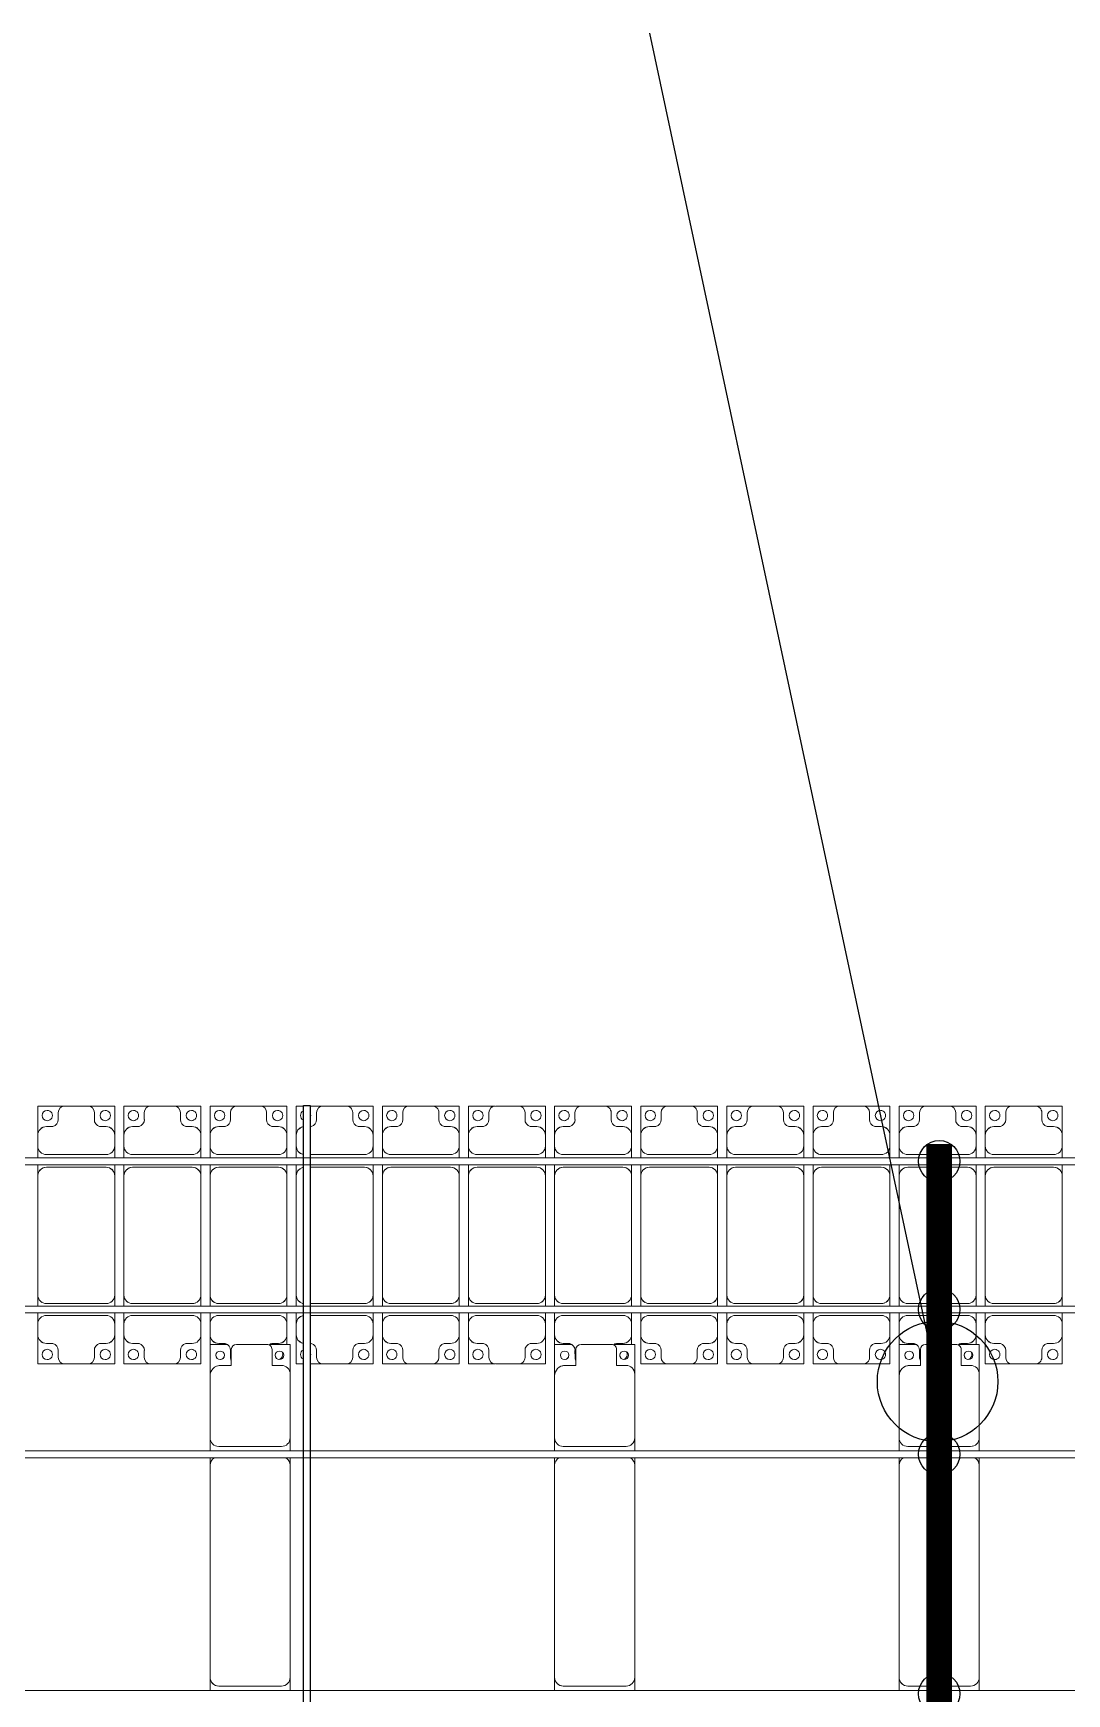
# Model space of a CAD drawing. Header units: millimetres. Extents: x -178706 to 107777, y -87310 to 933.
# Drawn here: x -108151 to -102151, y -8881 to 754 of the extents above; entities that cross this region are included whole.
import ezdxf

# ---------------------------------------------------------------- set-up
doc = ezdxf.new("R2010")
doc.units = ezdxf.units.MM
doc.layers.add('A-GENM', color=13, linetype='Continuous', lineweight=9)
doc.layers.add('S-BEAM', color=12, linetype='Continuous', lineweight=9)
for name, color, linetype in [('GC-BICH NEO', 6, 'Continuous'), ('GC-DAY NEO', 5, 'Continuous'), ('GC-HOP 40x60 GIA CUONG', 1, 'Continuous')]:
    doc.layers.add(name, color=color, linetype=linetype)

# ---------------------------------------------------------------- blocks, each defined once
blk = doc.blocks.new('Dai phao do pin - DẢI PHAO ĐỠ PIN-V32-BỐ TRÍ KHUNG KẾT CẤU BÈ PIN 04')
at = {"layer": 'A-GENM', "color": 7}
for p, q in [((67074.7, 241.6), (67149.7, 241.6)), ((68380.3, 241.6), (67149.7, 241.6)), ((68380.3, 241.6), (68424.7, 241.6)), ((68464.7, 241.6), (68539.7, 241.6)), ((68899.7, 241.6), (68539.7, 241.6)), ((68902.1, 241.6), (69082.2, 241.6)), ((69082.2, 241.6), (69082.2, 142.1)), ((67099.7, 191.6), (67099.7, -173.4)), ((68489.7, 191.6), (68489.7, -173.4)), ((68959.7, 118.2), (68959.7, 181.6)), ((69052.2, 118.2), (68959.7, 118.2)), ((69082.2, -88.2), (69082.2, 88.2)), ((68959.7, -173.4), (68959.7, -118.2)), ((68959.7, -118.2), (69052.2, -118.2)), ((69082.2, -105.4), (69082.2, -223.4)), ((67149.7, -223.4), (67074.7, -223.4)), ((67149.7, -223.4), (68380.3, -223.4)), ((68424.7, -223.4), (68380.3, -223.4)), ((68539.7, -223.4), (68464.7, -223.4)), ((68539.7, -223.4), (68909.7, -223.4)), ((69082.2, -223.4), (68909.7, -223.4))]:
    blk.add_line(p, q, dxfattribs=at)
for centre, radius, start, end in [((67149.7, 191.6), 50, 90, 180), ((67149.7, 191.6), 50, 105, 180), ((68380.3, 191.6), 50, 30, 90), ((68380.3, 191.6), 50, 30, 90), ((68539.7, 191.6), 50, 90, 180), ((68539.7, 191.6), 50, 135, 180), ((68899.7, 181.6), 60, 0, 90), ((68899.7, 181.6), 60, 0, 30), ((69018.6, 183.2), 25, 360, 180), ((69018.6, 183.2), 25, 180, 360), ((69052.2, 88.2), 30, 360, 90), ((69052.2, -88.2), 30, 270, 0), ((67149.7, -173.4), 50, 180, 270), ((67149.7, -173.4), 50, 180, 270), ((68539.7, -173.4), 50, 180, 270), ((68539.7, -173.4), 50, 180, 225), ((68909.7, -173.4), 50, 270, 0), ((68909.7, -173.4), 50, 315, 0), ((69018.6, -161.8), 25, 360, 180), ((69018.6, -161.8), 25, 180, 360), ((69018.6, -161.8), 25, 90, 105), ((69052.2, -88.2), 30, 300, 330), ((68380.3, -173.4), 50, 270, 330), ((68380.3, -173.4), 50, 285, 330)]:
    blk.add_arc(centre, radius, start, end, dxfattribs=at)
blk = doc.blocks.new('Dai phao do pin - DẢI PHAO ĐỠ PIN-V33-BỐ TRÍ KHUNG KẾT CẤU BÈ PIN 04')
at = {"layer": 'A-GENM', "color": 7}
for p, q in [((67074.7, 241.6), (67149.7, 241.6)), ((68380.3, 241.6), (67149.7, 241.6)), ((68380.3, 241.6), (68424.7, 241.6)), ((68464.7, 241.6), (68539.7, 241.6)), ((68899.7, 241.6), (68539.7, 241.6)), ((68899.7, 241.6), (69082.2, 241.6)), ((69082.2, 241.6), (69082.2, 142.1)), ((67099.7, 191.6), (67099.7, -173.4)), ((68489.7, 191.6), (68489.7, -173.4)), ((68959.7, 118.2), (68959.7, 181.6)), ((69052.2, 118.2), (68959.7, 118.2)), ((69082.2, -88.2), (69082.2, 88.2)), ((68959.7, -173.4), (68959.7, -118.2)), ((68959.7, -118.2), (69052.2, -118.2)), ((69082.2, -105.4), (69082.2, -223.4)), ((67149.7, -223.4), (67074.7, -223.4)), ((67149.7, -223.4), (68380.3, -223.4)), ((68424.7, -223.4), (68380.3, -223.4)), ((68539.7, -223.4), (68464.7, -223.4)), ((68539.7, -223.4), (68909.7, -223.4)), ((69082.2, -223.4), (68909.7, -223.4))]:
    blk.add_line(p, q, dxfattribs=at)
for centre, radius, start, end in [((67149.7, 191.6), 50, 90, 180), ((67149.7, 191.6), 50, 105, 180), ((68380.3, 191.6), 50, 30, 90), ((68380.3, 191.6), 50, 30, 90), ((68539.7, 191.6), 50, 90, 180), ((68539.7, 191.6), 50, 135, 180), ((68899.7, 181.6), 60, 0, 90), ((68899.7, 181.6), 60, 0, 30), ((69018.6, 183.2), 25, 360, 180), ((69018.6, 183.2), 25, 180, 360), ((69052.2, 88.2), 30, 360, 90), ((69052.2, -88.2), 30, 270, 0), ((67149.7, -173.4), 50, 180, 270), ((67149.7, -173.4), 50, 180, 270), ((68539.7, -173.4), 50, 180, 270), ((68539.7, -173.4), 50, 180, 225), ((68909.7, -173.4), 50, 270, 0), ((68909.7, -173.4), 50, 315, 0), ((69018.6, -161.8), 25, 360, 180), ((69018.6, -161.8), 25, 180, 360), ((69018.6, -161.8), 25, 90, 105), ((69052.2, -88.2), 30, 300, 330), ((68380.3, -173.4), 50, 270, 330), ((68380.3, -173.4), 50, 285, 330)]:
    blk.add_arc(centre, radius, start, end, dxfattribs=at)
blk = doc.blocks.new('Dai phao do pin - DẢI PHAO ĐỠ PIN-V34-BỐ TRÍ KHUNG KẾT CẤU BÈ PIN 04')
at = {"layer": 'A-GENM', "color": 7}
for p, q in [((67074.7, 241.6), (67149.7, 241.6)), ((68380.3, 241.6), (67149.7, 241.6)), ((68380.3, 241.6), (68424.7, 241.6)), ((68464.7, 241.6), (68539.7, 241.6)), ((68899.7, 241.6), (68539.7, 241.6)), ((68899.7, 241.6), (69082.2, 241.6)), ((69082.2, 241.6), (69082.2, 142.1)), ((67099.7, 191.6), (67099.7, -173.4)), ((68489.7, 191.6), (68489.7, -173.4)), ((68959.7, 118.2), (68959.7, 181.6)), ((69052.2, 118.2), (68959.7, 118.2)), ((69082.2, -88.2), (69082.2, 88.2)), ((68959.7, -173.4), (68959.7, -118.2)), ((68959.7, -118.2), (69052.2, -118.2)), ((69082.2, -105.4), (69082.2, -223.4)), ((67149.7, -223.4), (67074.7, -223.4)), ((67149.7, -223.4), (68380.3, -223.4)), ((68424.7, -223.4), (68380.3, -223.4)), ((68539.7, -223.4), (68464.7, -223.4)), ((68539.7, -223.4), (68909.7, -223.4)), ((69082.2, -223.4), (68909.7, -223.4))]:
    blk.add_line(p, q, dxfattribs=at)
for centre, radius, start, end in [((67149.7, 191.6), 50, 90, 180), ((67149.7, 191.6), 50, 105, 180), ((68380.3, 191.6), 50, 30, 90), ((68380.3, 191.6), 50, 30, 90), ((68539.7, 191.6), 50, 90, 180), ((68539.7, 191.6), 50, 135, 180), ((68899.7, 181.6), 60, 0, 90), ((68899.7, 181.6), 60, 0, 30), ((69018.6, 183.2), 25, 360, 180), ((69018.6, 183.2), 25, 180, 360), ((69052.2, 88.2), 30, 360, 90), ((69052.2, -88.2), 30, 270, 0), ((67149.7, -173.4), 50, 180, 270), ((67149.7, -173.4), 50, 180, 270), ((68539.7, -173.4), 50, 180, 270), ((68539.7, -173.4), 50, 180, 225), ((68909.7, -173.4), 50, 270, 0), ((68909.7, -173.4), 50, 315, 0), ((69018.6, -161.8), 25, 360, 180), ((69018.6, -161.8), 25, 180, 360), ((69018.6, -161.8), 25, 90, 105), ((69052.2, -88.2), 30, 300, 330), ((68380.3, -173.4), 50, 270, 330), ((68380.3, -173.4), 50, 285, 330)]:
    blk.add_arc(centre, radius, start, end, dxfattribs=at)
blk = doc.blocks.new('Dầm C52 - Dầm C52-21052-BỐ TRÍ KHUNG KẾT CẤU BÈ PIN 04')
at = {"layer": 'S-BEAM', "color": 1}
blk.add_line((63551.9, -20), (-63551.9, -20), dxfattribs=at)
blk = doc.blocks.new('Dầm C52 - Dầm C52-21053-BỐ TRÍ KHUNG KẾT CẤU BÈ PIN 04')
at = {"layer": 'S-BEAM', "color": 1}
for p, q in [((-63553.8, 20), (63553.8, 20)), ((63553.8, -20), (-63553.8, -20))]:
    blk.add_line(p, q, dxfattribs=at)
blk = doc.blocks.new('Dầm C52 - Dầm C52-21054-BỐ TRÍ KHUNG KẾT CẤU BÈ PIN 04')
at = {"layer": 'S-BEAM', "color": 1}
for p, q in [((-63555, 20), (63555, 20)), ((63555, -20), (-63555, -20))]:
    blk.add_line(p, q, dxfattribs=at)
blk = doc.blocks.new('Dầm C52 - Dầm C52-21055-BỐ TRÍ KHUNG KẾT CẤU BÈ PIN 04')
at = {"layer": 'S-BEAM', "color": 1}
for p, q in [((-63556.2, 20), (63556.2, 20)), ((63556.2, -20), (-63556.2, -20))]:
    blk.add_line(p, q, dxfattribs=at)
blk = doc.blocks.new('Dầm C52 - Hộp 40x60-15957-BỐ TRÍ KHUNG KẾT CẤU BÈ PIN 04')
at = {"layer": 'S-BEAM', "color": 3, "lineweight": 25}
for p, q in [((-37160, 20), (37160, 20)), ((37160, 20), (37160, -20)), ((37160, -20), (-37160, -20))]:
    blk.add_line(p, q, dxfattribs=at)
blk = doc.blocks.new('Dai phaodi lai - DẢI PHAO ĐI LẠI-21666-BỐ TRÍ KHUNG KẾT CẤU BÈ PIN 04')
at = {"layer": 'A-GENM', "color": 7}
for p, q in [((62776.8, 748.4), (62933.1, 748.4)), ((62776.8, 579.3), (62776.8, 748.4)), ((62895.1, 710.4), (62895.1, 670.7)), ((63066.9, 748.4), (62933.1, 748.4)), ((63066.9, 748.4), (63223.2, 748.4)), ((63104.9, 670.7), (63104.9, 710.4)), ((63223.2, 748.4), (63223.2, 579.3)), ((63276.8, 748.4), (63433.1, 748.4)), ((63276.8, 579.3), (63276.8, 748.4)), ((63395.1, 710.4), (63395.1, 670.7)), ((63566.9, 748.4), (63433.1, 748.4)), ((63566.9, 748.4), (63723.2, 748.4)), ((63604.9, 670.7), (63604.9, 710.4)), ((63723.2, 748.4), (63723.2, 579.3)), ((63776.8, 748.4), (63933.1, 748.4)), ((63776.8, 579.3), (63776.8, 748.4)), ((63895.1, 710.4), (63895.1, 670.7)), ((64066.9, 748.4), (63933.1, 748.4)), ((64066.9, 748.4), (64223.2, 748.4)), ((64104.9, 670.7), (64104.9, 710.4)), ((64223.2, 748.4), (64223.2, 579.3)), ((64276.8, 748.4), (64318.3, 748.4)), ((64276.8, 579.3), (64276.8, 748.4)), ((64358.3, 748.4), (64433.1, 748.4)), ((64395.1, 710.4), (64395.1, 670.7)), ((64566.9, 748.4), (64433.1, 748.4)), ((64566.9, 748.4), (64723.2, 748.4)), ((64604.9, 670.7), (64604.9, 710.4)), ((64723.2, 748.4), (64723.2, 579.3)), ((64776.8, 748.4), (64933.1, 748.4)), ((64776.8, 579.3), (64776.8, 748.4)), ((64895.1, 710.4), (64895.1, 670.7)), ((65066.9, 748.4), (64933.1, 748.4)), ((65066.9, 748.4), (65223.2, 748.4)), ((65104.9, 670.7), (65104.9, 710.4)), ((65223.2, 748.4), (65223.2, 579.3)), ((65276.8, 748.4), (65428.9, 748.4)), ((65276.8, 579.3), (65276.8, 748.4)), ((65395.1, 710.4), (65395.1, 670.7)), ((65566.9, 748.4), (65433.1, 748.4)), ((65566.9, 748.4), (65723.2, 748.4)), ((65604.9, 670.7), (65604.9, 710.4)), ((65723.2, 748.4), (65723.2, 579.3)), ((65776.8, 748.4), (65933.1, 748.4)), ((65776.8, 579.3), (65776.8, 748.4)), ((65895.1, 710.4), (65895.1, 670.7)), ((66066.9, 748.4), (65933.1, 748.4)), ((66066.9, 748.4), (66223.2, 748.4)), ((66104.9, 670.7), (66104.9, 710.4)), ((66223.2, 748.4), (66223.2, 579.3)), ((66276.8, 748.4), (66433.1, 748.4)), ((66276.8, 579.3), (66276.8, 748.4)), ((66395.1, 710.4), (66395.1, 670.7)), ((66566.9, 748.4), (66433.1, 748.4)), ((66566.9, 748.4), (66723.2, 748.4)), ((66604.9, 670.7), (66604.9, 710.4)), ((66723.2, 748.4), (66723.2, 579.3)), ((66776.8, 748.4), (66933.1, 748.4)), ((66776.8, 579.3), (66776.8, 748.4)), ((66895.1, 710.4), (66895.1, 670.7)), ((67066.9, 748.4), (66933.1, 748.4)), ((67066.9, 748.4), (67223.2, 748.4)), ((67104.9, 670.7), (67104.9, 710.4)), ((67223.2, 748.4), (67223.2, 579.3)), ((67276.8, 748.4), (67433.1, 748.4)), ((67276.8, 579.3), (67276.8, 748.4)), ((67395.1, 710.4), (67395.1, 670.7)), ((67566.9, 748.4), (67433.1, 748.4)), ((67566.9, 748.4), (67723.2, 748.4)), ((67604.9, 670.7), (67604.9, 710.4)), ((67723.2, 748.4), (67723.2, 579.3)), ((67776.8, 748.4), (67933.1, 748.4)), ((67776.8, 579.3), (67776.8, 748.4)), ((67895.1, 710.4), (67895.1, 670.7)), ((68066.9, 748.4), (67933.1, 748.4)), ((68066.9, 748.4), (68223.2, 748.4)), ((68104.9, 670.7), (68104.9, 710.4)), ((68223.2, 748.4), (68223.2, 579.3)), ((68276.8, 748.4), (68433.1, 748.4)), ((68276.8, 579.3), (68276.8, 748.4)), ((68395.1, 710.4), (68395.1, 670.7)), ((68566.9, 748.4), (68433.1, 748.4)), ((68566.9, 748.4), (68723.2, 748.4)), ((68604.9, 670.7), (68604.9, 710.4)), ((68723.2, 748.4), (68723.2, 579.3)), ((62776.8, 579.3), (62776.8, 516.7)), ((62864.3, 629.3), (62826.8, 629.3)), ((63173.2, 629.3), (63135.7, 629.3)), ((63223.2, 516.7), (63223.2, 579.3)), ((63276.8, 579.3), (63276.8, 516.7)), ((63364.3, 629.3), (63326.8, 629.3)), ((63673.2, 629.3), (63635.7, 629.3)), ((63723.2, 516.7), (63723.2, 579.3)), ((63776.8, 579.3), (63776.8, 516.7)), ((63864.3, 629.3), (63826.8, 629.3)), ((64173.2, 629.3), (64135.7, 629.3)), ((64223.2, 516.7), (64223.2, 579.3)), ((64276.8, 579.3), (64276.8, 516.7)), ((64364.3, 629.3), (64358.3, 629.3)), ((64673.2, 629.3), (64635.7, 629.3)), ((64723.2, 516.7), (64723.2, 579.3)), ((64776.8, 579.3), (64776.8, 516.7)), ((64864.3, 629.3), (64826.8, 629.3)), ((65173.2, 629.3), (65135.7, 629.3)), ((65223.2, 516.7), (65223.2, 579.3)), ((65276.8, 579.3), (65276.8, 516.7)), ((65364.3, 629.3), (65326.8, 629.3)), ((65673.2, 629.3), (65635.7, 629.3)), ((65723.2, 516.7), (65723.2, 579.3)), ((65776.8, 579.3), (65776.8, 516.7)), ((65864.3, 629.3), (65826.8, 629.3)), ((66173.2, 629.3), (66135.7, 629.3)), ((66223.2, 516.7), (66223.2, 579.3)), ((66276.8, 579.3), (66276.8, 516.7)), ((66364.3, 629.3), (66326.8, 629.3)), ((66673.2, 629.3), (66635.7, 629.3)), ((66723.2, 516.7), (66723.2, 579.3)), ((66776.8, 579.3), (66776.8, 516.7)), ((66864.3, 629.3), (66826.8, 629.3)), ((67173.2, 629.3), (67135.7, 629.3)), ((67223.2, 516.7), (67223.2, 579.3)), ((67276.8, 579.3), (67276.8, 516.7)), ((67364.3, 629.3), (67326.8, 629.3)), ((67673.2, 629.3), (67635.7, 629.3)), ((67723.2, 516.7), (67723.2, 579.3)), ((67776.8, 579.3), (67776.8, 516.7)), ((67864.3, 629.3), (67826.8, 629.3)), ((68173.2, 629.3), (68135.7, 629.3)), ((68223.2, 516.7), (68223.2, 579.3)), ((68276.8, 579.3), (68276.8, 516.7)), ((68364.3, 629.3), (68326.8, 629.3)), ((68673.2, 629.3), (68635.7, 629.3)), ((68723.2, 516.7), (68723.2, 579.3)), ((62776.8, 447.9), (62776.8, 516.7)), ((63223.2, 516.7), (63223.2, 447.9)), ((63276.8, 447.9), (63276.8, 516.7)), ((63723.2, 516.7), (63723.2, 447.9)), ((63776.8, 447.9), (63776.8, 516.7)), ((64223.2, 516.7), (64223.2, 447.9)), ((64276.8, 447.9), (64276.8, 516.7)), ((64723.2, 516.7), (64723.2, 447.9)), ((64776.8, 447.9), (64776.8, 516.7)), ((65223.2, 516.7), (65223.2, 447.9)), ((65276.8, 447.9), (65276.8, 516.7)), ((65723.2, 516.7), (65723.2, 447.9)), ((65776.8, 447.9), (65776.8, 516.7)), ((66223.2, 516.7), (66223.2, 447.9)), ((66276.8, 447.9), (66276.8, 516.7)), ((66723.2, 516.7), (66723.2, 447.9)), ((66776.8, 447.9), (66776.8, 516.7)), ((67223.2, 516.7), (67223.2, 447.9)), ((67276.8, 447.9), (67276.8, 516.7)), ((67723.2, 516.7), (67723.2, 447.9)), ((67776.8, 447.9), (67776.8, 516.7)), ((68223.2, 516.7), (68223.2, 447.9)), ((68276.8, 447.9), (68276.8, 516.7)), ((68723.2, 516.7), (68723.2, 447.9)), ((62776.8, 343.3), (62776.8, 407.9)), ((62826.8, 466.7), (63173.2, 466.7)), ((63173.2, 393.3), (62826.8, 393.3)), ((63223.2, 407.9), (63223.2, 343.3)), ((63276.8, 343.3), (63276.8, 407.9)), ((63326.8, 466.7), (63673.2, 466.7)), ((63673.2, 393.3), (63326.8, 393.3)), ((63723.2, 407.9), (63723.2, 343.3)), ((63776.8, 343.3), (63776.8, 407.9)), ((63826.8, 466.7), (64173.2, 466.7)), ((64173.2, 393.3), (63826.8, 393.3)), ((64223.2, 407.9), (64223.2, 343.3)), ((64276.8, 343.3), (64276.8, 407.9)), ((64358.3, 466.7), (64673.2, 466.7)), ((64673.2, 393.3), (64358.3, 393.3)), ((64723.2, 407.9), (64723.2, 343.3)), ((64776.8, 343.3), (64776.8, 407.9)), ((64826.8, 466.7), (65173.2, 466.7)), ((65173.2, 393.3), (64826.8, 393.3)), ((65223.2, 407.9), (65223.2, 343.3)), ((65276.8, 343.3), (65276.8, 407.9)), ((65326.8, 466.7), (65673.2, 466.7)), ((65673.2, 393.3), (65326.8, 393.3)), ((65723.2, 407.9), (65723.2, 343.3)), ((65776.8, 343.3), (65776.8, 407.9)), ((65826.8, 466.7), (66173.2, 466.7)), ((66173.2, 393.3), (65826.8, 393.3)), ((66223.2, 407.9), (66223.2, 343.3)), ((66276.8, 343.3), (66276.8, 407.9)), ((66326.8, 466.7), (66673.2, 466.7)), ((66673.2, 393.3), (66326.8, 393.3)), ((66723.2, 407.9), (66723.2, 343.3)), ((66776.8, 343.3), (66776.8, 407.9)), ((66826.8, 466.7), (67173.2, 466.7)), ((67173.2, 393.3), (66826.8, 393.3)), ((67223.2, 407.9), (67223.2, 343.3)), ((67276.8, 343.3), (67276.8, 407.9)), ((67326.8, 466.7), (67673.2, 466.7)), ((67673.2, 393.3), (67326.8, 393.3)), ((67723.2, 407.9), (67723.2, 343.3)), ((67776.8, 343.3), (67776.8, 407.9)), ((67826.8, 466.7), (68173.2, 466.7)), ((68173.2, 393.3), (67826.8, 393.3)), ((68223.2, 407.9), (68223.2, 343.3)), ((68276.8, 343.3), (68276.8, 407.9)), ((68326.8, 466.7), (68673.2, 466.7)), ((68673.2, 393.3), (68326.8, 393.3)), ((68723.2, 407.9), (68723.2, 343.3)), ((62776.8, 343.3), (62776.8, -348.3)), ((63223.2, -348.3), (63223.2, 343.3)), ((63276.8, 343.3), (63276.8, -348.3)), ((63723.2, -348.3), (63723.2, 343.3)), ((63776.8, 343.3), (63776.8, -348.3)), ((64223.2, -348.3), (64223.2, 343.3)), ((64276.8, 343.3), (64276.8, -348.3)), ((64723.2, -348.3), (64723.2, 343.3)), ((64776.8, 343.3), (64776.8, -348.3)), ((65223.2, -348.3), (65223.2, 343.3)), ((65276.8, 343.3), (65276.8, -348.3)), ((65723.2, -348.3), (65723.2, 343.3)), ((65776.8, 343.3), (65776.8, -348.3)), ((66223.2, -348.3), (66223.2, 343.3)), ((66276.8, 343.3), (66276.8, -348.3)), ((66723.2, -348.3), (66723.2, 343.3)), ((66776.8, 343.3), (66776.8, -348.3)), ((67223.2, -348.3), (67223.2, 343.3)), ((67276.8, 343.3), (67276.8, -348.3)), ((67723.2, -348.3), (67723.2, 343.3)), ((67776.8, 343.3), (67776.8, -348.3)), ((68223.2, -348.3), (68223.2, 343.3)), ((68276.8, 343.3), (68276.8, -348.3)), ((68723.2, -348.3), (68723.2, 343.3)), ((62776.8, -412.1), (62776.8, -348.3)), ((63223.2, -348.3), (63223.2, -412.1)), ((63276.8, -412.1), (63276.8, -348.3)), ((63723.2, -348.3), (63723.2, -412.1)), ((63776.8, -412.1), (63776.8, -348.3)), ((64223.2, -348.3), (64223.2, -412.1)), ((64276.8, -412.1), (64276.8, -348.3)), ((64723.2, -348.3), (64723.2, -412.1)), ((64776.8, -412.1), (64776.8, -348.3)), ((65223.2, -348.3), (65223.2, -412.1)), ((65276.8, -412.1), (65276.8, -348.3)), ((65723.2, -348.3), (65723.2, -412.1)), ((65776.8, -412.1), (65776.8, -348.3)), ((66223.2, -348.3), (66223.2, -412.1)), ((66276.8, -412.1), (66276.8, -348.3)), ((66723.2, -348.3), (66723.2, -412.1)), ((66776.8, -412.1), (66776.8, -348.3)), ((67223.2, -348.3), (67223.2, -412.1)), ((67276.8, -412.1), (67276.8, -348.3)), ((67723.2, -348.3), (67723.2, -412.1)), ((67776.8, -412.1), (67776.8, -348.3)), ((68223.2, -348.3), (68223.2, -412.1)), ((68276.8, -412.1), (68276.8, -348.3)), ((68723.2, -348.3), (68723.2, -412.1)), ((62776.8, -516.7), (62776.8, -452.1)), ((62826.8, -398.3), (63173.2, -398.3)), ((63173.2, -466.7), (62826.8, -466.7)), ((63223.2, -452.1), (63223.2, -516.7)), ((63276.8, -516.7), (63276.8, -452.1)), ((63326.8, -398.3), (63673.2, -398.3)), ((63673.2, -466.7), (63326.8, -466.7)), ((63723.2, -452.1), (63723.2, -516.7)), ((63776.8, -516.7), (63776.8, -452.1)), ((63826.8, -398.3), (64173.2, -398.3)), ((64173.2, -466.7), (63826.8, -466.7)), ((64223.2, -452.1), (64223.2, -516.7)), ((64276.8, -516.7), (64276.8, -452.1)), ((64358.3, -398.3), (64673.2, -398.3)), ((64673.2, -466.7), (64358.3, -466.7)), ((64723.2, -452.1), (64723.2, -516.7)), ((64776.8, -516.7), (64776.8, -452.1)), ((64826.8, -398.3), (65173.2, -398.3)), ((65173.2, -466.7), (64826.8, -466.7)), ((65223.2, -452.1), (65223.2, -516.7)), ((65276.8, -516.7), (65276.8, -452.1)), ((65326.8, -398.3), (65673.2, -398.3)), ((65673.2, -466.7), (65326.8, -466.7)), ((65723.2, -452.1), (65723.2, -516.7)), ((65776.8, -516.7), (65776.8, -452.1)), ((65826.8, -398.3), (66173.2, -398.3)), ((66173.2, -466.7), (65826.8, -466.7)), ((66223.2, -452.1), (66223.2, -516.7)), ((66276.8, -516.7), (66276.8, -452.1)), ((66326.8, -398.3), (66673.2, -398.3)), ((66673.2, -466.7), (66326.8, -466.7)), ((66723.2, -452.1), (66723.2, -516.7)), ((66776.8, -516.7), (66776.8, -452.1)), ((66826.8, -398.3), (67173.2, -398.3)), ((67173.2, -466.7), (66826.8, -466.7)), ((67223.2, -452.1), (67223.2, -516.7)), ((67276.8, -516.7), (67276.8, -452.1)), ((67326.8, -398.3), (67673.2, -398.3)), ((67673.2, -466.7), (67326.8, -466.7)), ((67723.2, -452.1), (67723.2, -516.7)), ((67776.8, -516.7), (67776.8, -452.1)), ((67826.8, -398.3), (68173.2, -398.3)), ((68173.2, -466.7), (67826.8, -466.7)), ((68223.2, -452.1), (68223.2, -516.7)), ((68276.8, -516.7), (68276.8, -452.1)), ((68326.8, -398.3), (68673.2, -398.3)), ((68673.2, -466.7), (68326.8, -466.7)), ((68723.2, -452.1), (68723.2, -516.7)), ((62776.8, -516.7), (62776.8, -579.3)), ((63223.2, -579.3), (63223.2, -516.7)), ((63276.8, -516.7), (63276.8, -579.3)), ((63723.2, -579.3), (63723.2, -516.7)), ((63776.8, -516.7), (63776.8, -579.3)), ((64223.2, -579.3), (64223.2, -516.7)), ((64276.8, -516.7), (64276.8, -579.3)), ((64723.2, -579.3), (64723.2, -516.7)), ((64776.8, -516.7), (64776.8, -579.3)), ((65223.2, -579.3), (65223.2, -516.7)), ((65276.8, -516.7), (65276.8, -579.3)), ((65723.2, -579.3), (65723.2, -516.7)), ((65776.8, -516.7), (65776.8, -579.3)), ((66223.2, -579.3), (66223.2, -516.7)), ((66276.8, -516.7), (66276.8, -579.3)), ((66723.2, -579.3), (66723.2, -516.7)), ((66776.8, -516.7), (66776.8, -579.3)), ((67223.2, -579.3), (67223.2, -516.7)), ((67276.8, -516.7), (67276.8, -579.3)), ((67723.2, -579.3), (67723.2, -516.7)), ((67776.8, -516.7), (67776.8, -579.3)), ((68223.2, -579.3), (68223.2, -516.7)), ((68276.8, -516.7), (68276.8, -579.3)), ((68723.2, -579.3), (68723.2, -516.7)), ((62776.8, -748.4), (62776.8, -579.3)), ((62826.8, -629.3), (62864.3, -629.3)), ((62895.1, -670.7), (62895.1, -710.4)), ((63104.9, -710.4), (63104.9, -670.7)), ((63135.7, -629.3), (63173.2, -629.3)), ((63223.2, -579.3), (63223.2, -748.4)), ((63276.8, -748.4), (63276.8, -579.3)), ((63326.8, -629.3), (63364.3, -629.3)), ((63395.1, -670.7), (63395.1, -710.4)), ((63604.9, -710.4), (63604.9, -670.7)), ((63635.7, -629.3), (63673.2, -629.3)), ((63723.2, -579.3), (63723.2, -748.4)), ((63776.8, -634.6), (63776.8, -579.3)), ((63826.8, -629.3), (63864.3, -629.3)), ((63895.1, -670.7), (63895.1, -710.4)), ((64135.7, -629.3), (64173.2, -629.3)), ((64223.2, -579.3), (64223.2, -637.1)), ((64276.8, -748.4), (64276.8, -579.3)), ((64358.3, -629.3), (64364.3, -629.3)), ((64395.1, -670.7), (64395.1, -710.4)), ((64604.9, -710.4), (64604.9, -670.7)), ((64635.7, -629.3), (64673.2, -629.3)), ((64723.2, -579.3), (64723.2, -748.4)), ((64776.8, -748.4), (64776.8, -579.3)), ((64826.8, -629.3), (64864.3, -629.3)), ((64895.1, -670.7), (64895.1, -710.4)), ((65104.9, -710.4), (65104.9, -670.7)), ((65135.7, -629.3), (65173.2, -629.3)), ((65223.2, -579.3), (65223.2, -748.4)), ((65276.8, -748.4), (65276.8, -579.3)), ((65326.8, -629.3), (65364.3, -629.3)), ((65395.1, -670.7), (65395.1, -710.4)), ((65604.9, -710.4), (65604.9, -670.7)), ((65635.7, -629.3), (65673.2, -629.3)), ((65723.2, -579.3), (65723.2, -748.4)), ((65776.8, -634.6), (65776.8, -579.3)), ((65826.8, -629.3), (65864.3, -629.3)), ((65895.1, -670.7), (65895.1, -710.4)), ((66135.7, -629.3), (66173.2, -629.3)), ((66223.2, -579.3), (66223.2, -637.1)), ((66276.8, -748.4), (66276.8, -579.3)), ((66326.8, -629.3), (66364.3, -629.3)), ((66395.1, -670.7), (66395.1, -710.4)), ((66604.9, -710.4), (66604.9, -670.7)), ((66635.7, -629.3), (66673.2, -629.3)), ((66723.2, -579.3), (66723.2, -748.4)), ((66776.8, -748.4), (66776.8, -579.3)), ((66826.8, -629.3), (66864.3, -629.3)), ((66895.1, -670.7), (66895.1, -710.4)), ((67104.9, -710.4), (67104.9, -670.7)), ((67135.7, -629.3), (67173.2, -629.3)), ((67223.2, -579.3), (67223.2, -748.4)), ((67276.8, -748.4), (67276.8, -579.3)), ((67326.8, -629.3), (67364.3, -629.3)), ((67395.1, -670.7), (67395.1, -710.4)), ((67604.9, -710.4), (67604.9, -670.7)), ((67635.7, -629.3), (67673.2, -629.3)), ((67723.2, -579.3), (67723.2, -748.4)), ((67776.8, -634.6), (67776.8, -579.3)), ((67826.8, -629.3), (67864.3, -629.3)), ((67895.1, -670.7), (67895.1, -710.4)), ((68135.7, -629.3), (68173.2, -629.3)), ((68223.2, -579.3), (68223.2, -637.1)), ((68276.8, -748.4), (68276.8, -579.3)), ((68326.8, -629.3), (68364.3, -629.3)), ((68395.1, -670.7), (68395.1, -710.4)), ((68604.9, -710.4), (68604.9, -670.7)), ((68635.7, -629.3), (68673.2, -629.3)), ((68723.2, -579.3), (68723.2, -748.4)), ((62933.1, -748.4), (62776.8, -748.4)), ((62933.1, -748.4), (63066.9, -748.4)), ((63223.2, -748.4), (63066.9, -748.4)), ((63433.1, -748.4), (63276.8, -748.4)), ((63433.1, -748.4), (63566.9, -748.4)), ((63723.2, -748.4), (63566.9, -748.4)), ((64318.3, -748.4), (64276.8, -748.4)), ((64433.1, -748.4), (64358.3, -748.4)), ((64433.1, -748.4), (64566.9, -748.4)), ((64723.2, -748.4), (64566.9, -748.4)), ((64933.1, -748.4), (64776.8, -748.4)), ((64933.1, -748.4), (65066.9, -748.4)), ((65223.2, -748.4), (65066.9, -748.4)), ((65428.9, -748.4), (65276.8, -748.4)), ((65433.1, -748.4), (65566.9, -748.4)), ((65723.2, -748.4), (65566.9, -748.4)), ((66433.1, -748.4), (66276.8, -748.4)), ((66433.1, -748.4), (66566.9, -748.4)), ((66723.2, -748.4), (66566.9, -748.4)), ((66933.1, -748.4), (66776.8, -748.4)), ((66933.1, -748.4), (67066.9, -748.4)), ((67223.2, -748.4), (67066.9, -748.4)), ((67433.1, -748.4), (67276.8, -748.4)), ((67433.1, -748.4), (67566.9, -748.4)), ((67723.2, -748.4), (67566.9, -748.4)), ((68433.1, -748.4), (68276.8, -748.4)), ((68433.1, -748.4), (68566.9, -748.4)), ((68723.2, -748.4), (68566.9, -748.4))]:
    blk.add_line(p, q, dxfattribs=at)
for centre, radius, start, end in [((62831.6, 693.3), 30, 90, 270), ((62831.6, 693.3), 30, 270, 90), ((62933.1, 710.4), 38, 90, 180), ((62933.1, 710.4), 38, 90, 135), ((63066.9, 710.4), 38, 0, 90), ((63066.9, 710.4), 38, 45, 90), ((63168.4, 693.3), 30, 90, 270), ((63168.4, 693.3), 30, 270, 90), ((63331.6, 693.3), 30, 90, 270), ((63331.6, 693.3), 30, 270, 90), ((63433.1, 710.4), 38, 90, 180), ((63433.1, 710.4), 38, 90, 135), ((63566.9, 710.4), 38, 0, 90), ((63566.9, 710.4), 38, 45, 90), ((63668.4, 693.3), 30, 90, 270), ((63668.4, 693.3), 30, 270, 90), ((63831.6, 693.3), 30, 90, 270), ((63831.6, 693.3), 30, 270, 90), ((63933.1, 710.4), 38, 90, 180), ((63933.1, 710.4), 38, 90, 135), ((64066.9, 710.4), 38, 0, 90), ((64066.9, 710.4), 38, 45, 90), ((64168.4, 693.3), 30, 90, 270), ((64168.4, 693.3), 30, 270, 90), ((64331.6, 693.3), 30, 120, 240), ((64331.6, 693.3), 30, 345, 15), ((64433.1, 710.4), 38, 90, 180), ((64433.1, 710.4), 38, 90, 135), ((64566.9, 710.4), 38, 360, 90), ((64566.9, 710.4), 38, 45, 90), ((64668.4, 693.3), 30, 90, 270), ((64668.4, 693.3), 30, 270, 90), ((64831.6, 693.3), 30, 90, 270), ((64831.6, 693.3), 30, 270, 90), ((64933.1, 710.4), 38, 90, 180), ((64933.1, 710.4), 38, 90, 135), ((65066.9, 710.4), 38, 360, 90), ((65066.9, 710.4), 38, 45, 90), ((65168.4, 693.3), 30, 90, 270), ((65168.4, 693.3), 30, 270, 90), ((65331.6, 693.3), 30, 90, 270), ((65331.6, 693.3), 30, 270, 90), ((65433.1, 710.4), 38, 90, 180), ((65433.1, 710.4), 38, 96.4423, 135), ((65566.9, 710.4), 38, 0, 90), ((65566.9, 710.4), 38, 45, 90), ((65668.4, 693.3), 30, 90, 270), ((65668.4, 693.3), 30, 270, 90), ((65831.6, 693.3), 30, 90, 270), ((65831.6, 693.3), 30, 270, 90), ((65933.1, 710.4), 38, 90, 180), ((65933.1, 710.4), 38, 90, 135), ((66066.9, 710.4), 38, 360, 90), ((66066.9, 710.4), 38, 45, 90), ((66168.4, 693.3), 30, 90, 270), ((66168.4, 693.3), 30, 270, 90), ((66331.6, 693.3), 30, 90, 270), ((66331.6, 693.3), 30, 270, 90), ((66433.1, 710.4), 38, 90, 180), ((66433.1, 710.4), 38, 90, 135), ((66566.9, 710.4), 38, 360, 90), ((66566.9, 710.4), 38, 45, 90), ((66668.4, 693.3), 30, 90, 270), ((66668.4, 693.3), 30, 270, 90), ((66831.6, 693.3), 30, 90, 270), ((66831.6, 693.3), 30, 270, 90), ((66933.1, 710.4), 38, 90, 180), ((66933.1, 710.4), 38, 90, 135), ((67066.9, 710.4), 38, 0, 90), ((67066.9, 710.4), 38, 45, 90), ((67168.4, 693.3), 30, 90, 270), ((67168.4, 693.3), 30, 270, 90), ((67331.6, 693.3), 30, 90, 270), ((67331.6, 693.3), 30, 270, 90), ((67433.1, 710.4), 38, 90, 180), ((67433.1, 710.4), 38, 90, 135), ((67566.9, 710.4), 38, 0, 90), ((67566.9, 710.4), 38, 45, 90), ((67668.4, 693.3), 30, 90, 270), ((67668.4, 693.3), 30, 270, 90), ((67831.6, 693.3), 30, 90, 270), ((67831.6, 693.3), 30, 270, 90), ((67933.1, 710.4), 38, 90, 180), ((67933.1, 710.4), 38, 90, 135), ((68066.9, 710.4), 38, 0, 90), ((68066.9, 710.4), 38, 45, 90), ((68168.4, 693.3), 30, 90, 270), ((68168.4, 693.3), 30, 270, 90), ((68331.6, 693.3), 30, 90, 270), ((68331.6, 693.3), 30, 270, 90), ((68433.1, 710.4), 38, 90, 180), ((68433.1, 710.4), 38, 90, 135), ((68566.9, 710.4), 38, 360, 90), ((68566.9, 710.4), 38, 45, 90), ((68668.4, 693.3), 30, 90, 270), ((68668.4, 693.3), 30, 270, 90), ((62826.8, 579.3), 50, 90, 180), ((62826.8, 579.3), 50, 90, 135), ((62855.2, 668.2), 40, 283.18854, 3.50807), ((63144.8, 668.2), 40, 176.49193, 256.81146), ((63173.2, 579.3), 50, 0, 90), ((63173.2, 579.3), 50, 45, 90), ((63326.8, 579.3), 50, 90, 180), ((63326.8, 579.3), 50, 90, 135), ((63355.2, 668.2), 40, 283.18854, 3.50807), ((63644.8, 668.2), 40, 176.49193, 256.81146), ((63673.2, 579.3), 50, 0, 90), ((63673.2, 579.3), 50, 45, 90), ((63826.8, 579.3), 50, 90, 180), ((63826.8, 579.3), 50, 90, 135), ((63855.2, 668.2), 40, 283.18854, 3.50807), ((64144.8, 668.2), 40, 176.49193, 256.81146), ((64173.2, 579.3), 50, 0, 90), ((64173.2, 579.3), 50, 45, 90), ((64326.8, 579.3), 50, 105, 180), ((64326.8, 579.3), 50, 105, 135), ((64355.2, 668.2), 40, 283.18854, 3.50807), ((64644.8, 668.2), 40, 176.49193, 256.81146), ((64673.2, 579.3), 50, 0, 90), ((64673.2, 579.3), 50, 45, 90), ((64826.8, 579.3), 50, 90, 180), ((64826.8, 579.3), 50, 90, 135), ((64855.2, 668.2), 40, 283.18854, 3.50807), ((65144.8, 668.2), 40, 176.49193, 256.81146), ((65173.2, 579.3), 50, 0, 90), ((65173.2, 579.3), 50, 45, 90), ((65326.8, 579.3), 50, 90, 180), ((65326.8, 579.3), 50, 90, 135), ((65355.2, 668.2), 40, 283.18854, 3.50807), ((65644.8, 668.2), 40, 176.49193, 256.81146), ((65673.2, 579.3), 50, 0, 90), ((65673.2, 579.3), 50, 45, 90), ((65826.8, 579.3), 50, 90, 180), ((65826.8, 579.3), 50, 90, 135), ((65855.2, 668.2), 40, 283.18854, 3.50807), ((66144.8, 668.2), 40, 176.49193, 256.81146), ((66173.2, 579.3), 50, 0, 90), ((66173.2, 579.3), 50, 45, 88.24893), ((66326.8, 579.3), 50, 90, 180), ((66326.8, 579.3), 50, 90, 135), ((66355.2, 668.2), 40, 283.18854, 3.50807), ((66644.8, 668.2), 40, 176.49193, 256.81146), ((66673.2, 579.3), 50, 0, 90), ((66673.2, 579.3), 50, 45, 90), ((66826.8, 579.3), 50, 90, 180), ((66826.8, 579.3), 50, 90, 135), ((66855.2, 668.2), 40, 283.18854, 3.50807), ((67144.8, 668.2), 40, 176.49193, 256.81146), ((67173.2, 579.3), 50, 0, 90), ((67173.2, 579.3), 50, 45, 90), ((67326.8, 579.3), 50, 90, 180), ((67326.8, 579.3), 50, 90, 131.84243), ((67355.2, 668.2), 40, 283.18854, 3.50807), ((67644.8, 668.2), 40, 176.49193, 256.81146), ((67673.2, 579.3), 50, 0, 90), ((67673.2, 579.3), 50, 45, 90), ((67826.8, 579.3), 50, 90, 180), ((67826.8, 579.3), 50, 90, 135), ((67855.2, 668.2), 40, 283.18854, 3.50807), ((68144.8, 668.2), 40, 176.49193, 256.81146), ((68173.2, 579.3), 50, 0, 90), ((68173.2, 579.3), 50, 45, 90), ((68326.8, 579.3), 50, 90, 180), ((68326.8, 579.3), 50, 90, 135), ((68355.2, 668.2), 40, 283.18854, 3.50807), ((68644.8, 668.2), 40, 176.49193, 256.81146), ((68673.2, 579.3), 50, 0, 90), ((68673.2, 579.3), 50, 45, 90), ((62826.8, 516.7), 50, 180, 270), ((63173.2, 516.7), 50, 270, 0), ((63326.8, 516.7), 50, 180, 270), ((63673.2, 516.7), 50, 270, 0), ((63826.8, 516.7), 50, 180, 270), ((64173.2, 516.7), 50, 270, 0), ((64326.8, 516.7), 50, 180, 255), ((64673.2, 516.7), 50, 270, 0), ((64826.8, 516.7), 50, 180, 270), ((65173.2, 516.7), 50, 270, 0), ((65326.8, 516.7), 50, 180, 270), ((65673.2, 516.7), 50, 270, 360), ((65826.8, 516.7), 50, 180, 270), ((66173.2, 516.7), 50, 270, 0), ((66326.8, 516.7), 50, 180, 270), ((66673.2, 516.7), 50, 270, 360), ((66826.8, 516.7), 50, 180, 270), ((67173.2, 516.7), 50, 270, 0), ((67326.8, 516.7), 50, 180, 270), ((67673.2, 516.7), 50, 270, 0), ((67826.8, 516.7), 50, 180, 270), ((68173.2, 516.7), 50, 270, 0), ((68326.8, 516.7), 50, 180, 270), ((68673.2, 516.7), 50, 270, 0), ((62826.8, 343.3), 50, 90, 180), ((62826.8, 343.3), 50, 105, 180), ((62826.8, 516.7), 50, 225, 270), ((63173.2, 516.7), 50, 270, 315), ((63173.2, 343.3), 50, 360, 90), ((63173.2, 343.3), 50, 30, 68.78018), ((63326.8, 343.3), 50, 90, 180), ((63326.8, 343.3), 50, 105, 180), ((63326.8, 516.7), 50, 225, 270), ((63673.2, 516.7), 50, 270, 315), ((63673.2, 343.3), 50, 0, 90), ((63673.2, 343.3), 50, 30, 75), ((63826.8, 343.3), 50, 90, 180), ((63826.8, 343.3), 50, 105, 180), ((63826.8, 516.7), 50, 225, 270), ((64173.2, 516.7), 50, 270, 315), ((64173.2, 343.3), 50, 360, 90), ((64173.2, 343.3), 50, 30, 75), ((64326.8, 343.3), 50, 105, 180), ((64326.8, 343.3), 50, 109.73161, 180), ((64326.8, 516.7), 50, 225, 255), ((64673.2, 516.7), 50, 270, 315), ((64673.2, 343.3), 50, 0, 90), ((64673.2, 343.3), 50, 30, 75), ((64826.8, 343.3), 50, 90, 180), ((64826.8, 343.3), 50, 105, 180), ((64826.8, 516.7), 50, 225, 270), ((65173.2, 516.7), 50, 270, 315), ((65173.2, 343.3), 50, 360, 90), ((65173.2, 343.3), 50, 30, 75), ((65326.8, 343.3), 50, 90, 180), ((65326.8, 343.3), 50, 105, 180), ((65326.8, 516.7), 50, 225, 270), ((65673.2, 516.7), 50, 270, 315), ((65673.2, 343.3), 50, 360, 90), ((65673.2, 343.3), 50, 30, 75), ((65826.8, 343.3), 50, 90, 180), ((65826.8, 343.3), 50, 105, 180), ((65826.8, 516.7), 50, 225, 270), ((66173.2, 343.3), 50, 0, 90), ((66173.2, 516.7), 50, 271.75072, 315), ((66173.2, 343.3), 50, 30, 75), ((66326.8, 343.3), 50, 90, 180), ((66326.8, 343.3), 50, 105, 180), ((66326.8, 516.7), 50, 225, 270), ((66673.2, 516.7), 50, 270, 315), ((66673.2, 343.3), 50, 0, 90), ((66673.2, 343.3), 50, 30, 75), ((66826.8, 343.3), 50, 90, 180), ((66826.8, 343.3), 50, 105, 180), ((66826.8, 516.7), 50, 225, 270), ((67173.2, 516.7), 50, 270, 315), ((67173.2, 343.3), 50, 360, 90), ((67173.2, 343.3), 50, 30, 75), ((67326.8, 343.3), 50, 90, 180), ((67326.8, 343.3), 50, 105, 180), ((67326.8, 516.7), 50, 228.15721, 270), ((67673.2, 516.7), 50, 270, 315), ((67673.2, 343.3), 50, 0, 90), ((67673.2, 343.3), 50, 30, 75), ((67826.8, 343.3), 50, 90, 180), ((67826.8, 343.3), 50, 105, 180), ((67826.8, 516.7), 50, 225, 270), ((68173.2, 516.7), 50, 270, 315), ((68173.2, 343.3), 50, 360, 90), ((68173.2, 343.3), 50, 30, 75), ((68326.8, 343.3), 50, 90, 180), ((68326.8, 343.3), 50, 105, 180), ((68326.8, 516.7), 50, 225, 270), ((68673.2, 516.7), 50, 270, 315), ((68673.2, 343.3), 50, 0, 90), ((68673.2, 343.3), 50, 30, 75), ((62826.8, -348.3), 50, 180, 270), ((62826.8, -348.3), 50, 195, 240), ((63173.2, -348.3), 50, 270, 360), ((63173.2, -348.3), 50, 270, 345), ((63326.8, -348.3), 50, 180, 270), ((63326.8, -348.3), 50, 195, 240), ((63673.2, -348.3), 50, 270, 0), ((63673.2, -348.3), 50, 270, 345), ((63826.8, -348.3), 50, 180, 270), ((63826.8, -348.3), 50, 195, 240), ((64173.2, -348.3), 50, 270, 0), ((64173.2, -348.3), 50, 270, 345), ((64326.8, -348.3), 50, 180, 255), ((64326.8, -348.3), 50, 195, 240), ((64673.2, -348.3), 50, 270, 0), ((64673.2, -348.3), 50, 270, 345), ((64826.8, -348.3), 50, 180, 270), ((64826.8, -348.3), 50, 195, 240), ((65173.2, -348.3), 50, 270, 0), ((65173.2, -348.3), 50, 270, 345), ((65326.8, -348.3), 50, 180, 270), ((65326.8, -348.3), 50, 195, 240), ((65673.2, -348.3), 50, 270, 0), ((65673.2, -348.3), 50, 270, 345), ((65826.8, -348.3), 50, 180, 270), ((65826.8, -348.3), 50, 195, 240), ((66173.2, -348.3), 50, 270, 0), ((66173.2, -348.3), 50, 271.7489, 345), ((66326.8, -348.3), 50, 180, 270), ((66326.8, -348.3), 50, 195, 240), ((66673.2, -348.3), 50, 270, 0), ((66673.2, -348.3), 50, 270, 345), ((66826.8, -348.3), 50, 180, 270), ((66826.8, -348.3), 50, 195, 240), ((67173.2, -348.3), 50, 270, 0), ((67173.2, -348.3), 50, 270, 345), ((67326.8, -348.3), 50, 180, 270), ((67326.8, -348.3), 50, 195, 240), ((67673.2, -348.3), 50, 270, 0), ((67673.2, -348.3), 50, 270, 345), ((67826.8, -348.3), 50, 180, 270), ((67826.8, -348.3), 50, 195, 240), ((68173.2, -348.3), 50, 270, 0), ((68173.2, -348.3), 50, 270, 345), ((68326.8, -348.3), 50, 180, 270), ((68326.8, -348.3), 50, 195, 240), ((68673.2, -348.3), 50, 270, 0), ((68673.2, -348.3), 50, 270, 345), ((62826.8, -516.7), 50, 90, 180), ((62826.8, -516.7), 50, 90, 135), ((63173.2, -516.7), 50, 360, 90), ((63173.2, -516.7), 50, 45, 90), ((63326.8, -516.7), 50, 90, 180), ((63326.8, -516.7), 50, 90, 135), ((63673.2, -516.7), 50, 0, 90), ((63673.2, -516.7), 50, 45, 90), ((63826.8, -516.7), 50, 90, 180), ((63826.8, -516.7), 50, 90, 135), ((64173.2, -516.7), 50, 0, 90), ((64173.2, -516.7), 50, 45, 90), ((64326.8, -516.7), 50, 105, 180), ((64326.8, -516.7), 50, 105, 135), ((64673.2, -516.7), 50, 0, 90), ((64673.2, -516.7), 50, 45, 90), ((64826.8, -516.7), 50, 90, 180), ((64826.8, -516.7), 50, 90, 135), ((65173.2, -516.7), 50, 0, 90), ((65173.2, -516.7), 50, 45, 90), ((65326.8, -516.7), 50, 90, 180), ((65326.8, -516.7), 50, 90, 135), ((65673.2, -516.7), 50, 0, 90), ((65673.2, -516.7), 50, 45, 90), ((65826.8, -516.7), 50, 90, 180), ((65826.8, -516.7), 50, 90, 135), ((66173.2, -516.7), 50, 0, 90), ((66173.2, -516.7), 50, 45, 88.25125), ((66326.8, -516.7), 50, 90, 180), ((66326.8, -516.7), 50, 90, 135), ((66673.2, -516.7), 50, 360, 90), ((66673.2, -516.7), 50, 45, 90), ((66826.8, -516.7), 50, 90, 180), ((66826.8, -516.7), 50, 90, 135), ((67173.2, -516.7), 50, 360, 90), ((67173.2, -516.7), 50, 45, 90), ((67326.8, -516.7), 50, 90, 180), ((67326.8, -516.7), 50, 90, 135), ((67673.2, -516.7), 50, 0, 90), ((67673.2, -516.7), 50, 45, 90), ((67826.8, -516.7), 50, 90, 180), ((67826.8, -516.7), 50, 90, 135), ((68173.2, -516.7), 50, 0, 90), ((68173.2, -516.7), 50, 45, 90), ((68326.8, -516.7), 50, 90, 180), ((68326.8, -516.7), 50, 90, 135), ((68673.2, -516.7), 50, 0, 90), ((68673.2, -516.7), 50, 45, 90), ((62826.8, -579.3), 50, 180, 270), ((62826.8, -579.3), 50, 225, 270), ((62831.6, -693.3), 30, 90, 270), ((62831.6, -693.3), 30, 270, 90), ((62855.2, -668.2), 40, 356.49193, 76.81146), ((63144.8, -668.2), 40, 103.18854, 183.50807), ((63168.4, -693.3), 30, 90, 270), ((63168.4, -693.3), 30, 270, 90), ((63173.2, -579.3), 50, 270, 360), ((63173.2, -579.3), 50, 270, 315), ((63326.8, -579.3), 50, 180, 270), ((63326.8, -579.3), 50, 225, 270), ((63331.6, -693.3), 30, 90, 270), ((63331.6, -693.3), 30, 270, 90), ((63355.2, -668.2), 40, 356.49193, 76.81146), ((63644.8, -668.2), 40, 103.18854, 183.50807), ((63668.4, -693.3), 30, 90, 270), ((63668.4, -693.3), 30, 270, 90), ((63673.2, -579.3), 50, 270, 0), ((63673.2, -579.3), 50, 270, 315), ((63826.8, -579.3), 50, 180, 270), ((63826.8, -579.3), 50, 225, 270), ((63855.2, -668.2), 40, 356.49193, 76.81146), ((64144.8, -668.2), 40, 103.18854, 129.96172), ((64173.2, -579.3), 50, 270, 360), ((64173.2, -579.3), 50, 270, 315), ((64326.8, -579.3), 50, 180, 255), ((64326.8, -579.3), 50, 225, 255), ((64331.6, -693.3), 30, 120, 240), ((64355.2, -668.2), 40, 356.49193, 76.81146), ((64644.8, -668.2), 40, 103.18854, 183.50807), ((64668.4, -693.3), 30, 90, 270), ((64668.4, -693.3), 30, 270, 90), ((64673.2, -579.3), 50, 270, 0), ((64673.2, -579.3), 50, 270, 315), ((64826.8, -579.3), 50, 180, 270), ((64826.8, -579.3), 50, 225, 270), ((64831.6, -693.3), 30, 90, 270), ((64831.6, -693.3), 30, 270, 90), ((64855.2, -668.2), 40, 356.49193, 76.81146), ((65144.8, -668.2), 40, 103.18854, 183.50807), ((65168.4, -693.3), 30, 90, 270), ((65168.4, -693.3), 30, 270, 90), ((65173.2, -579.3), 50, 270, 0), ((65173.2, -579.3), 50, 270, 315), ((65326.8, -579.3), 50, 180, 270), ((65326.8, -579.3), 50, 225, 270), ((65331.6, -693.3), 30, 90, 270), ((65331.6, -693.3), 30, 270, 90), ((65355.2, -668.2), 40, 356.49193, 76.81146), ((65644.8, -668.2), 40, 103.18854, 183.50807), ((65668.4, -693.3), 30, 90, 270), ((65668.4, -693.3), 30, 270, 90), ((65673.2, -579.3), 50, 270, 0), ((65673.2, -579.3), 50, 270, 315), ((65826.8, -579.3), 50, 180, 270), ((65826.8, -579.3), 50, 225, 270), ((65855.2, -668.2), 40, 356.49193, 76.81146), ((66144.8, -668.2), 40, 103.18854, 129.96172), ((66173.2, -579.3), 50, 270, 360), ((66173.2, -579.3), 50, 271.74841, 315), ((66326.8, -579.3), 50, 180, 270), ((66326.8, -579.3), 50, 225, 270), ((66331.6, -693.3), 30, 90, 270), ((66331.6, -693.3), 30, 270, 90), ((66355.2, -668.2), 40, 356.49193, 76.81146), ((66644.8, -668.2), 40, 103.18854, 183.50807), ((66668.4, -693.3), 30, 90, 270), ((66668.4, -693.3), 30, 270, 90), ((66673.2, -579.3), 50, 270, 360), ((66673.2, -579.3), 50, 270, 315), ((66826.8, -579.3), 50, 180, 270), ((66826.8, -579.3), 50, 225, 270), ((66831.6, -693.3), 30, 90, 270), ((66831.6, -693.3), 30, 270, 90), ((66855.2, -668.2), 40, 356.49193, 76.81146), ((67144.8, -668.2), 40, 103.18854, 183.50807), ((67168.4, -693.3), 30, 90, 270), ((67168.4, -693.3), 30, 270, 90), ((67173.2, -579.3), 50, 270, 360), ((67173.2, -579.3), 50, 270, 315), ((67326.8, -579.3), 50, 180, 270), ((67326.8, -579.3), 50, 225, 270), ((67331.6, -693.3), 30, 90, 270), ((67331.6, -693.3), 30, 270, 90), ((67355.2, -668.2), 40, 356.49193, 76.81146), ((67644.8, -668.2), 40, 103.18854, 183.50807), ((67668.4, -693.3), 30, 90, 270), ((67668.4, -693.3), 30, 270, 90), ((67673.2, -579.3), 50, 270, 0), ((67673.2, -579.3), 50, 270, 315), ((67826.8, -579.3), 50, 180, 270), ((67826.8, -579.3), 50, 225, 270), ((67855.2, -668.2), 40, 356.49193, 76.81146), ((68144.8, -668.2), 40, 103.18854, 129.96172), ((68173.2, -579.3), 50, 270, 360), ((68173.2, -579.3), 50, 270, 315), ((68326.8, -579.3), 50, 180, 270), ((68326.8, -579.3), 50, 225, 270), ((68331.6, -693.3), 30, 90, 270), ((68331.6, -693.3), 30, 270, 90), ((68355.2, -668.2), 40, 356.49193, 76.81146), ((68644.8, -668.2), 40, 103.18854, 183.50807), ((68668.4, -693.3), 30, 90, 270), ((68668.4, -693.3), 30, 270, 90), ((68673.2, -579.3), 50, 270, 0), ((68673.2, -579.3), 50, 270, 315), ((62933.1, -710.4), 38, 180, 270), ((62933.1, -710.4), 38, 225, 270), ((63066.9, -710.4), 38, 270, 360), ((63066.9, -710.4), 38, 270, 315), ((63433.1, -710.4), 38, 180, 270), ((63433.1, -710.4), 38, 225, 270), ((63566.9, -710.4), 38, 270, 360), ((63566.9, -710.4), 38, 270, 315), ((63831.6, -693.3), 30, 285, 330), ((63933.1, -710.4), 38, 180, 209.7798), ((64168.4, -693.3), 30, 285, 30), ((64331.6, -693.3), 30, 345, 15), ((64433.1, -710.4), 38, 180, 270), ((64433.1, -710.4), 38, 225, 270), ((64566.9, -710.4), 38, 270, 360), ((64566.9, -710.4), 38, 270, 315), ((64933.1, -710.4), 38, 180, 270), ((64933.1, -710.4), 38, 225, 270), ((65066.9, -710.4), 38, 270, 360), ((65066.9, -710.4), 38, 270, 315), ((65433.1, -710.4), 38, 180, 270), ((65433.1, -710.4), 38, 225, 263.55354), ((65566.9, -710.4), 38, 270, 0), ((65566.9, -710.4), 38, 270, 315), ((65831.6, -693.3), 30, 285, 330), ((65933.1, -710.4), 38, 180, 209.7798), ((66168.4, -693.3), 30, 285, 30), ((66433.1, -710.4), 38, 180, 270), ((66433.1, -710.4), 38, 225, 270), ((66566.9, -710.4), 38, 270, 360), ((66566.9, -710.4), 38, 270, 315), ((66933.1, -710.4), 38, 180, 270), ((66933.1, -710.4), 38, 225, 270), ((67066.9, -710.4), 38, 270, 0), ((67066.9, -710.4), 38, 270, 315), ((67433.1, -710.4), 38, 180, 270), ((67433.1, -710.4), 38, 225, 270), ((67566.9, -710.4), 38, 270, 0), ((67566.9, -710.4), 38, 270, 315), ((67831.6, -693.3), 30, 285, 330), ((67933.1, -710.4), 38, 180, 209.7798), ((68168.4, -693.3), 30, 285, 30), ((68433.1, -710.4), 38, 180, 270), ((68433.1, -710.4), 38, 225, 270), ((68566.9, -710.4), 38, 270, 0), ((68566.9, -710.4), 38, 270, 315)]:
    blk.add_arc(centre, radius, start, end, dxfattribs=at)
blk = doc.blocks.new('HOBANMONG_BEPIN 4_rvt-1-BỐ TRÍ KHUNG KẾT CẤU BÈ PIN 04')
at = {"layer": 'A-GENM', "color": 3, "lineweight": 25}
for name, p, rotation in [('Dai phaodi lai - DẢI PHAO ĐI LẠI-21666-BỐ TRÍ KHUNG KẾT CẤU BÈ PIN 04', (-170900.6, -6219.3), 0.0001043351917741), ('Dai phao do pin - DẢI PHAO ĐỠ PIN-V32-BỐ TRÍ KHUNG KẾT CẤU BÈ PIN 04', (-106882.2, -75935.9), 90.00010434022407), ('Dai phao do pin - DẢI PHAO ĐỠ PIN-V33-BỐ TRÍ KHUNG KẾT CẤU BÈ PIN 04', (-104882.2, -75935.9), 90.00010434022407), ('Dai phao do pin - DẢI PHAO ĐỠ PIN-V34-BỐ TRÍ KHUNG KẾT CẤU BÈ PIN 04', (-102882.2, -75935.9), 90.00010434022407)]:
    blk.add_blockref(name, p, dxfattribs=dict(at, rotation=rotation))
at = {"layer": 'S-BEAM', "color": 3, "lineweight": 25}
for name, p, rotation in [('Dầm C52 - Hộp 40x60-15957-BỐ TRÍ KHUNG KẾT CẤU BÈ PIN 04', (-106562.2, -42627), 90.00010434022374), ('Dầm C52 - Dầm C52-21055-BỐ TRÍ KHUNG KẾT CẤU BÈ PIN 04', (-108056.5, -5791.2), 180.0001043386848), ('Dầm C52 - Dầm C52-21054-BỐ TRÍ KHUNG KẾT CẤU BÈ PIN 04', (-108055.3, -6651.2), 180.0001043386848), ('Dầm C52 - Dầm C52-21053-BỐ TRÍ KHUNG KẾT CẤU BÈ PIN 04', (-108054.1, -7491.2), 180.0001043386848), ('Dầm C52 - Dầm C52-21052-BỐ TRÍ KHUNG KẾT CẤU BÈ PIN 04', (-108052.2, -8881.2), 180.0001043386848)]:
    blk.add_blockref(name, p, dxfattribs=dict(at, rotation=rotation))

msp = doc.modelspace()

# ---------------------------------------------------------------- linework, layer by layer
at = {"layer": 'GC-BICH NEO'}
msp.add_circle((-102900.4, -7069.6), 350, dxfattribs=at)
at = {"layer": 'GC-DAY NEO'}
msp.add_line((-102900.4, -7069.6), (-104570.6, 754.1), dxfattribs=at)
at = {"layer": 'GC-HOP 40x60 GIA CUONG', "const_width": 150}
msp.add_lwpolyline([(-102891.3, -20691.2), (-102891.3, -5691.2)], dxfattribs=at)
at = {"layer": 'GC-HOP 40x60 GIA CUONG'}
for centre in [(-102891.3, -5791.2), (-102891.3, -6651.2), (-102891.3, -7491.2), (-102891.3, -8881.2)]:
    msp.add_circle(centre, 120, dxfattribs=at)

# ---------------------------------------------------------------- block references
at = {"lineweight": 5}
msp.add_blockref('HOBANMONG_BEPIN 4_rvt-1-BỐ TRÍ KHUNG KẾT CẤU BÈ PIN 04', (0, 0), dxfattribs=at)

doc.saveas('drawing.dxf')
